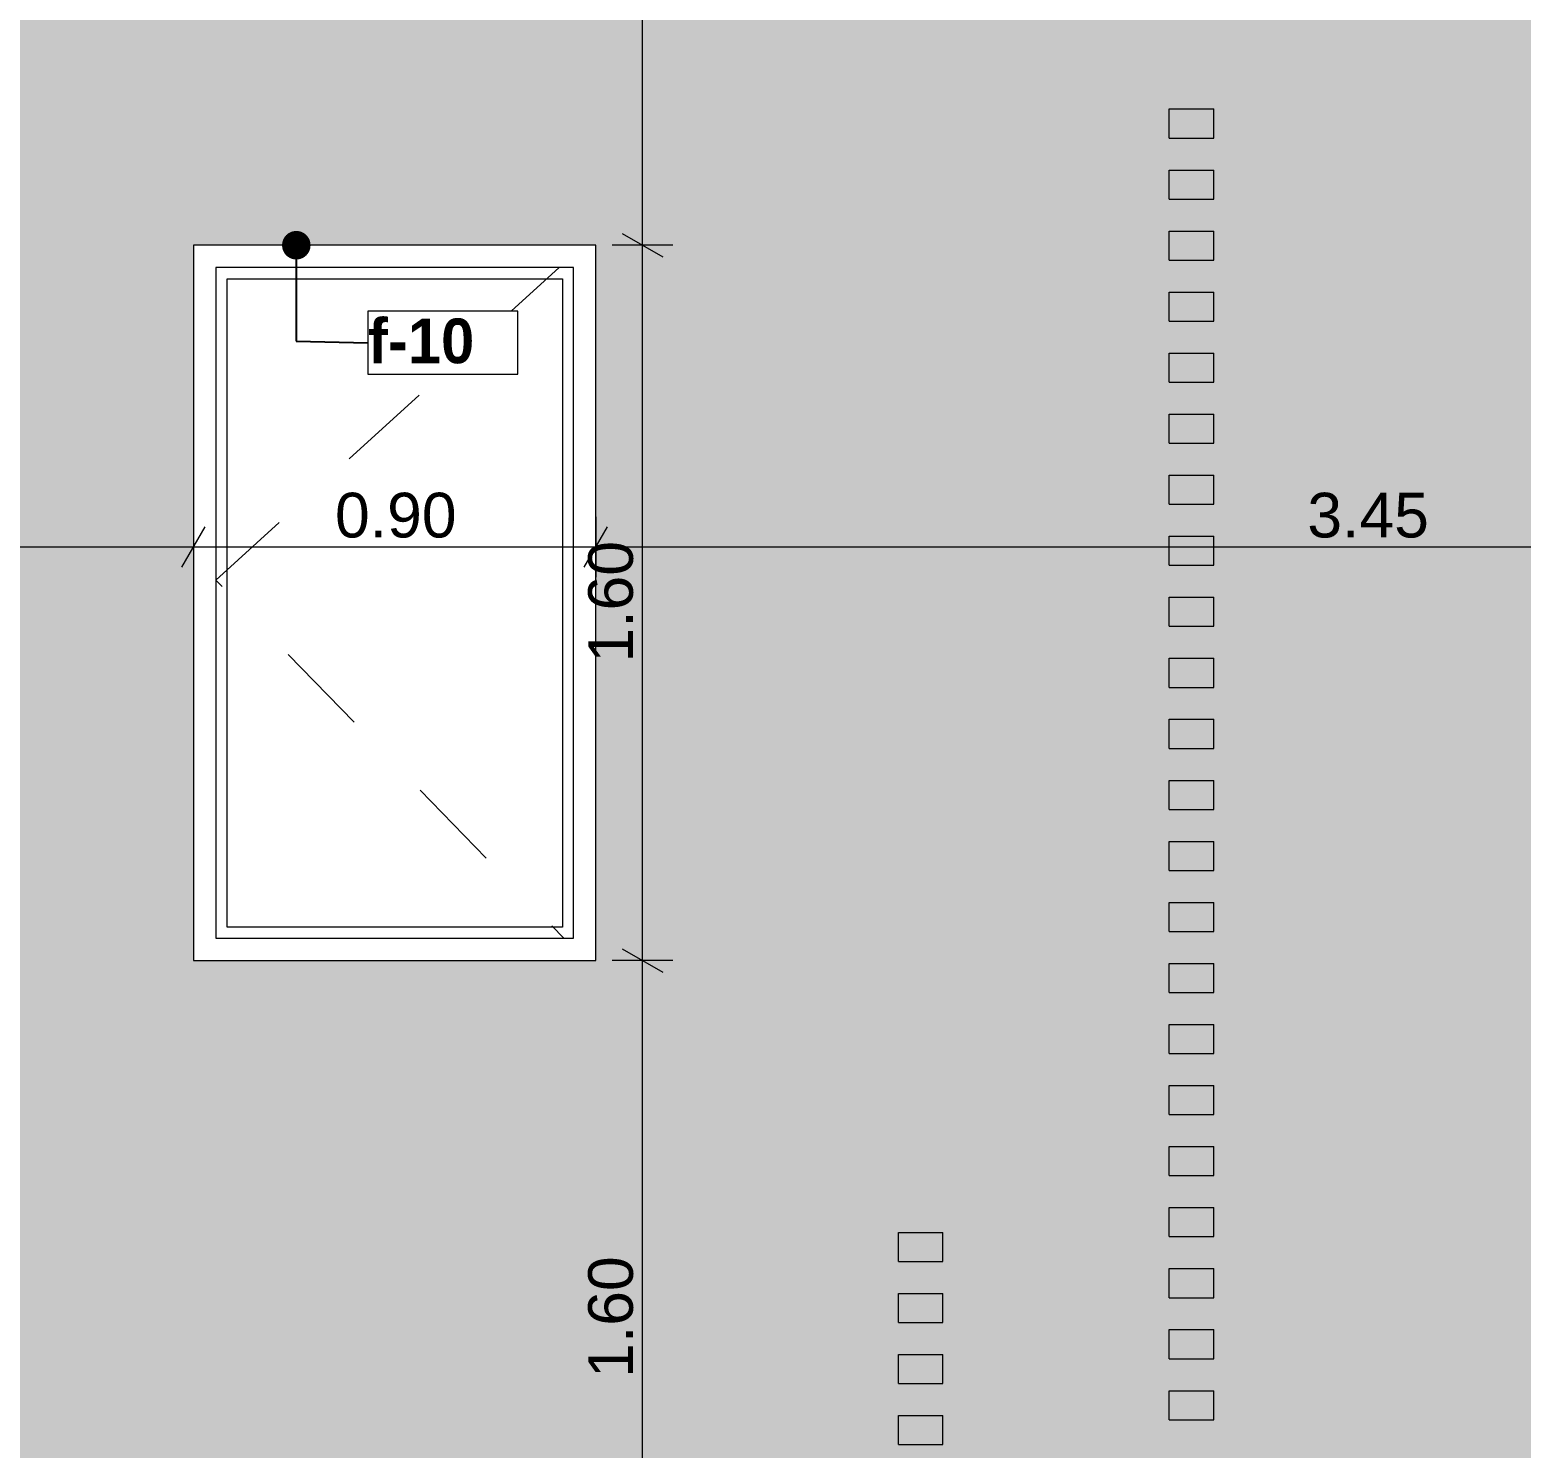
# Model space of a CAD drawing. Header units: millimetres. Extents: x 475206255 to 476720147, y 4620882299 to 4621447368.
# Drawn here: x 475427976 to 475431311, y 4621089916 to 4621093089 of the extents above; entities that cross this region are included whole.
import ezdxf

# ---------------------------------------------------------------- set-up
doc = ezdxf.new("R2010")
doc.units = ezdxf.units.MM
doc.header["$MEASUREMENT"] = 0
doc.set_wipeout_variables(frame=1)
doc.linetypes.add('Dashed', pattern=[423.333333, 211.666667, -211.666667])
for name, color, linetype, lineweight in [('0_Pen_No__7_Pen_No__250', 7, 'Continuous', 0), ('2D Drafting - General_Pen_No__7_Pen_No__250', 7, 'Continuous', 0), ('Dimensioning - General_Pen_No__142', 142, 'Continuous', 0), ('New_2D Drafting - General_Pen_No__30_Pen_No__9_Pen_No__9_Pen_No__7', 7, 'Continuous', 0), ('New_Annotation - Label_Pen_No__1', 1, 'Continuous', 0), ('New_Structural - Bearing_Pen_No__250', 7, 'Continuous', 0), ('Structural - Bearing_Pen_No__7_Pen_No__7_Pen_No__7', 7, 'Continuous', 0)]:
    doc.layers.add(name, color=color, linetype=linetype, lineweight=lineweight)
doc.layers.add('Dimensioning - General', color=7, linetype='Continuous')
doc.layers.add('New_2D Drafting - General_Pen_No__30_Pen_No__9_Pen_No__9_Pen_No__254', color=7, linetype='Continuous', lineweight=0, true_color=0xcccccc)
doc.styles.add('GENERATED_STYLE_2', font='arial.ttf')
doc.styles.add('GENERATED_STYLE_5', font='')
doc.styles.get('GENERATED_STYLE_5').set_extended_font_data('Avaza', bold=True)
doc.dimstyles.new('GENERATED_STYLE__1', dxfattribs={"dimtxt": 100, "dimasz": 68.640772, "dimexe": 0.18, "dimexo": 0.0625, "dimgap": 0, "dimtad": 1, "dimlfac": 0.001, "dimzin": 0, "dimdsep": 46, "dimtxsty": 'GENERATED_STYLE_2', "dimblk": 'ARROWHEAD_2', "dimblk1": 'ARROWHEAD_2', "dimblk2": 'ARROWHEAD_2', "dimcen": 0.09, "dimse1": 1, "dimse2": 1, "dimclrd": 142, "dimclre": 142, "dimclrt": 142, "dimadec": 0, "dimazin": 0, "dimtfac": 1, "dimtdec": 4, "dimtmove": 0, "dimatfit": 3, "dimfxl": 1, "dimtolj": 1, "dimtzin": 0, "dimarcsym": 0})
doc.dimstyles.new('GENERATED_STYLE__18', dxfattribs={"dimtxt": 100, "dimasz": 68.640772, "dimexe": 0.18, "dimexo": 0.0625, "dimgap": 0, "dimtad": 1, "dimtih": 1, "dimtoh": 1, "dimlfac": 0.001, "dimzin": 0, "dimdsep": 46, "dimtxsty": 'GENERATED_STYLE_2', "dimblk": 'ARROWHEAD_2', "dimblk1": 'ARROWHEAD_2', "dimblk2": 'ARROWHEAD_2', "dimcen": 0.09, "dimse1": 1, "dimse2": 1, "dimclrd": 142, "dimclre": 142, "dimclrt": 142, "dimadec": 0, "dimazin": 0, "dimtfac": 1, "dimtdec": 4, "dimtmove": 0, "dimatfit": 3, "dimfxl": 1, "dimtolj": 1, "dimtzin": 0, "dimarcsym": 0})
doc.dimstyles.new('GENERATED_STYLE__33', dxfattribs={"dimtxt": 0.18, "dimasz": 127.68, "dimexe": 0.18, "dimexo": 0.0625, "dimgap": 0, "dimtad": 0, "dimtih": 1, "dimtoh": 1, "dimdec": 4, "dimzin": 0, "dimdsep": 46, "dimcen": 0.09, "dimadec": 0, "dimazin": 0, "dimtfac": 1, "dimtdec": 4, "dimtmove": 0, "dimatfit": 3, "dimldrblk": 'ARROWHEAD_11', "dimfxl": 1, "dimtolj": 1, "dimtzin": 0, "dimarcsym": 0})

# ---------------------------------------------------------------- blocks, each defined once
blk = doc.blocks.new('*D626', base_point=(475826095.8, 4621095193.2))
at = {"layer": 'Dimensioning - General_Pen_No__142', "color": 142, "linetype": 'Continuous', "lineweight": 0, "transparency": 16777216}
for p, q in [((475429301.1, 4621091033.1), (475429391.5, 4621090981)), ((475429414, 4621091007), (475429278.6, 4621091007)), ((475429346.3, 4621089407), (475429346.3, 4621091007)), ((475429301.1, 4621089433.1), (475429391.5, 4621089381)), ((475429414, 4621089407), (475429278.6, 4621089407))]:
    blk.add_line(p, q, dxfattribs=at)
at = {"layer": 'Dimensioning - General_Pen_No__142', "color": 142, "lineweight": 0, "transparency": 16777216, "insert": (475429326.3, 4621090073.6), "char_height": 100, "attachment_point": 7, "rotation": 90, "style": 'GENERATED_STYLE_2'}
blk.add_mtext('\\A1;{\\pql;\\fArial|b0|i0|c204|p0;\\W1.000000;1.60}', dxfattribs=at)
blk = doc.blocks.new('ARROWHEAD_2')
at = {"color": 0, "linetype": 'Continuous', "lineweight": 0}
for p, q in [((-0.378, -0.655), (0.378, 0.655)), ((0, 0), (-1, 0))]:
    blk.add_line(p, q, dxfattribs=at)
blk = doc.blocks.new('*D627', base_point=(475826095.8, 4621095193.2))
at = {"layer": 'Dimensioning - General_Pen_No__142', "color": 142, "linetype": 'Continuous', "lineweight": 0, "transparency": 16777216}
for p, q in [((475429301.1, 4621092633.1), (475429391.5, 4621092581)), ((475429414, 4621092607), (475429278.6, 4621092607)), ((475429346.3, 4621091007), (475429346.3, 4621092607)), ((475429301.1, 4621091033.1), (475429391.5, 4621090981)), ((475429414, 4621091007), (475429278.6, 4621091007))]:
    blk.add_line(p, q, dxfattribs=at)
at = {"layer": 'Dimensioning - General_Pen_No__142', "color": 142, "lineweight": 0, "transparency": 16777216, "insert": (475429326.3, 4621091673.6), "char_height": 100, "attachment_point": 7, "rotation": 90, "style": 'GENERATED_STYLE_2'}
blk.add_mtext('\\A1;{\\pql;\\fArial|b0|i0|c204|p0;\\W1.000000;1.60}', dxfattribs=at)
blk = doc.blocks.new('*D628', base_point=(475826095.8, 4621095193.2))
at = {"layer": 'Dimensioning - General_Pen_No__142', "color": 142, "linetype": 'Continuous', "lineweight": 0, "transparency": 16777216}
for p, q in [((475429301.1, 4621094233.1), (475429391.5, 4621094181)), ((475429414, 4621094207), (475429278.6, 4621094207)), ((475429346.3, 4621092607), (475429346.3, 4621094207)), ((475429301.1, 4621092633.1), (475429391.5, 4621092581)), ((475429414, 4621092607), (475429278.6, 4621092607))]:
    blk.add_line(p, q, dxfattribs=at)
at = {"layer": 'Dimensioning - General_Pen_No__142', "color": 142, "lineweight": 0, "transparency": 16777216, "insert": (475429326.3, 4621093273.6), "char_height": 100, "attachment_point": 7, "rotation": 90, "style": 'GENERATED_STYLE_2'}
blk.add_mtext('\\A1;{\\pql;\\fArial|b0|i0|c204|p0;\\W1.000000;1.60}', dxfattribs=at)
blk = doc.blocks.new('ARROWHEAD_11')
at = {"color": 0, "linetype": 'Continuous', "lineweight": 0}
blk.add_line((0, 0), (-1, 0), dxfattribs=at)
at = {"color": 0, "linetype": 'Continuous', "lineweight": 0, "const_width": 0.25, "flags": 128}
blk.add_lwpolyline([(-0.125, 0, 1), (0.125, 0, 1)], format="xyb", close=True, dxfattribs=at)
blk = doc.blocks.new('*D2094', base_point=(475826095.8, 4621095193.2))
at = {"layer": 'Dimensioning - General_Pen_No__142', "color": 142, "linetype": 'Continuous', "lineweight": 0, "transparency": 16777216}
for p, q in [((475429242.1, 4621084991), (475429242.1, 4621084855.5)), ((475432841.8, 4621084991), (475432841.8, 4621084855.5)), ((475429216.1, 4621084878.1), (475429268.2, 4621084968.4)), ((475432815.7, 4621084878.1), (475432867.9, 4621084968.4)), ((475432841.8, 4621084923.2), (475429242.1, 4621084923.2))]:
    blk.add_line(p, q, dxfattribs=at)
at = {"layer": 'Dimensioning - General_Pen_No__142', "color": 142, "lineweight": 0, "transparency": 16777216, "insert": (475430908.5, 4621084943.2), "char_height": 100, "attachment_point": 7, "style": 'GENERATED_STYLE_2'}
blk.add_mtext('\\A1;{\\pql;\\fArial|b0|i0|c204|p0;\\W1.000000;3.60}', dxfattribs=at)
blk = doc.blocks.new('*D2095', base_point=(475826095.8, 4621095193.2))
at = {"layer": 'Dimensioning - General_Pen_No__142', "color": 142, "linetype": 'Continuous', "lineweight": 0, "transparency": 16777216}
for p, q in [((475428342.1, 4621084991), (475428342.1, 4621084855.5)), ((475429242.1, 4621084991), (475429242.1, 4621084855.5)), ((475428316.1, 4621084878.1), (475428368.2, 4621084968.4)), ((475429216.1, 4621084878.1), (475429268.2, 4621084968.4)), ((475429242.1, 4621084923.2), (475428342.1, 4621084923.2))]:
    blk.add_line(p, q, dxfattribs=at)
at = {"layer": 'Dimensioning - General_Pen_No__142', "color": 142, "lineweight": 0, "transparency": 16777216, "insert": (475428658.7, 4621084943.2), "char_height": 100, "attachment_point": 7, "style": 'GENERATED_STYLE_2'}
blk.add_mtext('\\A1;{\\pql;\\fArial|b0|i0|c204|p0;\\W1.000000;0.90}', dxfattribs=at)
blk = doc.blocks.new('*D2096', base_point=(475826095.8, 4621095193.2))
at = {"layer": 'Dimensioning - General_Pen_No__142', "color": 142, "linetype": 'Continuous', "lineweight": 0, "transparency": 16777216}
for p, q in [((475424371.4, 4621084991), (475424371.4, 4621084855.5)), ((475428342.1, 4621084991), (475428342.1, 4621084855.5)), ((475424397.4, 4621084968.4), (475424345.3, 4621084878.1)), ((475428316.1, 4621084878.1), (475428368.2, 4621084968.4)), ((475424371.4, 4621084923.2), (475424327.2, 4621084923.2)), ((475428342.1, 4621084923.2), (475424371.4, 4621084923.2))]:
    blk.add_line(p, q, dxfattribs=at)
at = {"layer": 'Dimensioning - General_Pen_No__142', "color": 142, "lineweight": 0, "transparency": 16777216, "insert": (475426223.3, 4621084943.2), "char_height": 100, "attachment_point": 7, "style": 'GENERATED_STYLE_2'}
blk.add_mtext('\\A1;{\\pql;\\fArial|b0|i0|c204|p0;\\W1.000000;3.97}', dxfattribs=at)
blk = doc.blocks.new('*D2116', base_point=(475826095.8, 4621095193.2))
at = {"layer": 'Dimensioning - General_Pen_No__142', "color": 142, "linetype": 'Continuous', "lineweight": 0, "transparency": 16777216}
for p, q in [((475424003.7, 4621090047), (475423868.2, 4621090047)), ((475423890.8, 4621090073.1), (475423981.1, 4621090021)), ((475423935.9, 4621089827), (475423935.9, 4621090047)), ((475423890.8, 4621089853.1), (475423981.1, 4621089801)), ((475424003.7, 4621089827), (475423868.2, 4621089827))]:
    blk.add_line(p, q, dxfattribs=at)
blk = doc.blocks.new('*D2117', base_point=(475826095.8, 4621095193.2))
at = {"layer": 'Dimensioning - General_Pen_No__142', "color": 142, "linetype": 'Continuous', "lineweight": 0, "transparency": 16777216}
for p, q in [((475424003.7, 4621091147.1), (475423868.2, 4621091147.1)), ((475423890.8, 4621091173.1), (475423981.1, 4621091121)), ((475423935.9, 4621090047), (475423935.9, 4621091147.1)), ((475424003.7, 4621090047), (475423868.2, 4621090047)), ((475423890.8, 4621090073.1), (475423981.1, 4621090021))]:
    blk.add_line(p, q, dxfattribs=at)
at = {"layer": 'Dimensioning - General_Pen_No__142', "color": 142, "lineweight": 0, "transparency": 16777216, "char_height": 100, "attachment_point": 7, "rotation": 90, "style": 'GENERATED_STYLE_2'}
for s, insert in [('\\A1;{\\pql;\\fArial|b0|i0|c204|p0;\\W1.000000;1.10}', (475423915.9, 4621090463.6)), ('\\A1;{\\pql;\\fArial|b0|i0|c204|p0;\\W1.000000;0.22}', (475423915.9, 4621090073.2))]:
    blk.add_mtext(s, dxfattribs=dict(at, insert=insert))
blk = doc.blocks.new('*D2118', base_point=(475826095.8, 4621095193.2))
at = {"layer": 'Dimensioning - General_Pen_No__142', "color": 142, "linetype": 'Continuous', "lineweight": 0, "transparency": 16777216}
for p, q in [((475423890.8, 4621092833.1), (475423981.1, 4621092781)), ((475424003.7, 4621092807.1), (475423868.2, 4621092807.1)), ((475423935.9, 4621091147.1), (475423935.9, 4621092807.1)), ((475424003.7, 4621091147.1), (475423868.2, 4621091147.1)), ((475423890.8, 4621091173.1), (475423981.1, 4621091121))]:
    blk.add_line(p, q, dxfattribs=at)
at = {"layer": 'Dimensioning - General_Pen_No__142', "color": 142, "lineweight": 0, "transparency": 16777216, "char_height": 100, "attachment_point": 7, "rotation": 90, "style": 'GENERATED_STYLE_2'}
for s, insert in [('\\A1;{\\pql;\\fArial|b0|i0|c204|p0;\\W1.000000;0.22}', (475423915.9, 4621092514)), ('\\A1;{\\pql;\\fArial|b0|i0|c204|p0;\\W1.000000;1.66}', (475423915.9, 4621091843.6))]:
    blk.add_mtext(s, dxfattribs=dict(at, insert=insert))
blk = doc.blocks.new('*D2119', base_point=(475826095.8, 4621095193.2))
at = {"layer": 'Dimensioning - General_Pen_No__142', "color": 142, "linetype": 'Continuous', "lineweight": 0, "transparency": 16777216}
for p, q in [((475423890.8, 4621093053.1), (475423981.1, 4621093001)), ((475424003.7, 4621093027), (475423868.2, 4621093027)), ((475423935.9, 4621092807.1), (475423935.9, 4621093027)), ((475423890.8, 4621092833.1), (475423981.1, 4621092781)), ((475424003.7, 4621092807.1), (475423868.2, 4621092807.1))]:
    blk.add_line(p, q, dxfattribs=at)
blk = doc.blocks.new('*D2120', base_point=(475826095.8, 4621095193.2))
at = {"layer": 'Dimensioning - General_Pen_No__142', "color": 142, "linetype": 'Continuous', "lineweight": 0, "transparency": 16777216}
for p, q in [((475423890.8, 4621094373.1), (475423981.1, 4621094321)), ((475424003.7, 4621094347.1), (475423868.2, 4621094347.1)), ((475423935.9, 4621093027), (475423935.9, 4621094347.1)), ((475423890.8, 4621093053.1), (475423981.1, 4621093001)), ((475424003.7, 4621093027), (475423868.2, 4621093027))]:
    blk.add_line(p, q, dxfattribs=at)
at = {"layer": 'Dimensioning - General_Pen_No__142', "color": 142, "lineweight": 0, "transparency": 16777216, "insert": (475423915.9, 4621093553.6), "char_height": 100, "attachment_point": 7, "rotation": 90, "style": 'GENERATED_STYLE_2'}
blk.add_mtext('\\A1;{\\pql;\\fArial|b0|i0|c204|p0;\\W1.000000;1.32}', dxfattribs=at)
blk = doc.blocks.new('*D2252', base_point=(475826095.8, 4621095193.2))
at = {"layer": 'Dimensioning - General_Pen_No__142', "color": 142, "linetype": 'Continuous', "lineweight": 0, "transparency": 16777216}
for p, q in [((475429242.1, 4621091999.6), (475429242.1, 4621091864.2)), ((475432691.2, 4621091999.6), (475432691.2, 4621091864.2)), ((475429216.1, 4621091886.8), (475429268.2, 4621091977.1)), ((475432665.1, 4621091886.8), (475432717.3, 4621091977.1)), ((475432691.2, 4621091931.9), (475429242.1, 4621091931.9))]:
    blk.add_line(p, q, dxfattribs=at)
at = {"layer": 'Dimensioning - General_Pen_No__142', "color": 142, "lineweight": 0, "transparency": 16777216, "insert": (475430833.2, 4621091951.9), "char_height": 100, "attachment_point": 7, "style": 'GENERATED_STYLE_2'}
blk.add_mtext('\\A1;{\\pql;\\fArial|b0|i0|c204|p0;\\W1.000000;3.45}', dxfattribs=at)
blk = doc.blocks.new('*D2253', base_point=(475826095.8, 4621095193.2))
at = {"layer": 'Dimensioning - General_Pen_No__142', "color": 142, "linetype": 'Continuous', "lineweight": 0, "transparency": 16777216}
for p, q in [((475428342.1, 4621091999.6), (475428342.1, 4621091864.2)), ((475429242.1, 4621091999.6), (475429242.1, 4621091864.2)), ((475428316.1, 4621091886.8), (475428368.2, 4621091977.1)), ((475429216.1, 4621091886.8), (475429268.2, 4621091977.1)), ((475429242.1, 4621091931.9), (475428342.1, 4621091931.9))]:
    blk.add_line(p, q, dxfattribs=at)
at = {"layer": 'Dimensioning - General_Pen_No__142', "color": 142, "lineweight": 0, "transparency": 16777216, "insert": (475428658.7, 4621091951.9), "char_height": 100, "attachment_point": 7, "style": 'GENERATED_STYLE_2'}
blk.add_mtext('\\A1;{\\pql;\\fArial|b0|i0|c204|p0;\\W1.000000;0.90}', dxfattribs=at)
blk = doc.blocks.new('*D2254', base_point=(475826095.8, 4621095193.2))
at = {"layer": 'Dimensioning - General_Pen_No__142', "color": 142, "linetype": 'Continuous', "lineweight": 0, "transparency": 16777216}
for p, q in [((475424371.4, 4621091999.6), (475424371.4, 4621091864.2)), ((475428342.1, 4621091999.6), (475428342.1, 4621091864.2)), ((475424345.3, 4621091886.8), (475424397.4, 4621091977.1)), ((475428316.1, 4621091886.8), (475428368.2, 4621091977.1)), ((475428342.1, 4621091931.9), (475424371.4, 4621091931.9))]:
    blk.add_line(p, q, dxfattribs=at)
at = {"layer": 'Dimensioning - General_Pen_No__142', "color": 142, "lineweight": 0, "transparency": 16777216, "insert": (475426223.3, 4621091951.9), "char_height": 100, "attachment_point": 7, "style": 'GENERATED_STYLE_2'}
blk.add_mtext('\\A1;{\\pql;\\fArial|b0|i0|c204|p0;\\W1.000000;3.97}', dxfattribs=at)

msp = doc.modelspace()

# ---------------------------------------------------------------- hatches: boundary and pattern name
at = {"layer": 'New_2D Drafting - General_Pen_No__30_Pen_No__9_Pen_No__9_Pen_No__254', "linetype": 'Continuous', "lineweight": 0, "true_color": 0xcccccc}
h = msp.add_hatch(dxfattribs=at)
h.set_pattern_fill('BRICK___RUNNING_BOND', color=254, style=0, pattern_type=2)
h.set_pattern_definition([(0, (475432041.68, 4621091916.26), (0, 66.64), []), (90, (475432041.68, 4621091916.26), (-244.8, 0), [66.64, -66.64]), (90, (475432164.08, 4621091982.9), (-244.8, 0), [66.64, -66.64])])
h.paths.add_polyline_path([(475424371.373, 4621096906.641), (475439711.81, 4621096906.638), (475439711.82, 4621083607.048), (475424371.373, 4621083607.048)])
h.paths.add_polyline_path([(475429041.371, 4621086207.044), (475430641.371, 4621086207.044), (475430641.371, 4621084607.044), (475429041.371, 4621084607.044)], flags=0)
h.paths.add_polyline_path([(475428342.137, 4621092607.044), (475428342.137, 4621091007.044), (475429242.137, 4621091007.044), (475429242.137, 4621092607.044)], flags=0)
h.paths.add_polyline_path([(475428342.137, 4621094207.044), (475428342.137, 4621095807.045), (475429242.137, 4621095807.045), (475429242.137, 4621094207.044)], flags=0)
h.paths.add_polyline_path([(475428342.137, 4621089407.044), (475428342.137, 4621087807.044), (475429242.137, 4621087807.044), (475429242.137, 4621089407.044)], flags=0)
h.paths.add_polyline_path([(475435231.675, 4621093027.05), (475435231.675, 4621090047.084), (475433591.204, 4621090047.084), (475433591.204, 4621090607.044), (475434991.204, 4621090607.044), (475434991.204, 4621092607.044), (475432691.204, 4621092607.044), (475432691.204, 4621090047.084), (475431441.676, 4621090047.084), (475431441.676, 4621089827.05), (475435231.675, 4621089827.05), (475435231.675, 4621086847.05), (475433591.204, 4621086847.05), (475433591.204, 4621087407.044), (475434991.204, 4621087407.044), (475434991.204, 4621089407.044), (475433591.204, 4621089407.044), (475432691.204, 4621089407.044), (475432691.204, 4621086847.05), (475431441.676, 4621086847.05), (475431441.676, 4621086627.05), (475436041.675, 4621086627.05), (475436041.675, 4621086847.05), (475436041.675, 4621089827.05), (475436041.675, 4621090047.084), (475436041.675, 4621096447.05), (475435231.675, 4621096447.05), (475431441.676, 4621096447.05), (475431441.676, 4621096227.05), (475435231.675, 4621096227.05), (475435231.675, 4621093247.084), (475433591.204, 4621093247.084), (475433591.204, 4621093807.044), (475434991.204, 4621093807.044), (475434991.204, 4621095807.044), (475432691.204, 4621095807.044), (475432691.204, 4621093807.044), (475432691.204, 4621093247.084), (475431441.676, 4621093247.084), (475431441.676, 4621093027.05)], flags=0)
h.paths.add_polyline_path([(475434441.816, 4621084607.045), (475434441.816, 4621086207.044), (475432841.816, 4621086207.044), (475432841.816, 4621084607.045)], flags=0)

# ---------------------------------------------------------------- linework, layer by layer
at = {"layer": '0_Pen_No__7_Pen_No__250', "color": 7, "linetype": 'Continuous', "lineweight": 0, "flags": 128}
msp.add_lwpolyline([(475429242.137, 4621092607.044), (475428342.137, 4621092607.044), (475428342.137, 4621091007.044), (475429242.137, 4621091007.044)], close=True, dxfattribs=at)
at = {"layer": '2D Drafting - General_Pen_No__7_Pen_No__250', "color": 7, "linetype": 'Dashed', "lineweight": 0, "flags": 128}
msp.add_lwpolyline([(475429159.963, 4621092557.044), (475428392.343, 4621091857.823), (475429170.686, 4621091057.044)], dxfattribs=at)
at = {"layer": 'New_2D Drafting - General_Pen_No__30_Pen_No__9_Pen_No__9_Pen_No__7', "color": 7, "linetype": 'Continuous', "lineweight": 0, "flags": 128}
msp.add_lwpolyline([(475428342.137, 4621092607.044), (475428342.137, 4621091007.044), (475429242.137, 4621091007.044), (475429242.137, 4621092607.044)], close=True, dxfattribs=at)
at = {"layer": 'New_Structural - Bearing_Pen_No__250', "color": 7, "linetype": 'Continuous', "lineweight": 0}
for p, q in [((475430524.443, 4621092911.752), (475430624.115, 4621092911.752)), ((475430524.443, 4621092846.752), (475430524.443, 4621092911.752)), ((475430624.115, 4621092846.752), (475430624.115, 4621092911.752)), ((475430524.443, 4621092846.752), (475430624.115, 4621092846.752)), ((475430524.443, 4621092775.234), (475430624.115, 4621092775.234)), ((475430524.443, 4621092710.234), (475430524.443, 4621092775.234)), ((475430624.115, 4621092710.234), (475430624.115, 4621092775.234)), ((475430524.443, 4621092710.234), (475430624.115, 4621092710.234)), ((475430524.443, 4621092638.717), (475430624.115, 4621092638.717)), ((475430524.443, 4621092573.717), (475430524.443, 4621092638.717)), ((475430624.115, 4621092573.717), (475430624.115, 4621092638.717)), ((475430524.443, 4621092573.717), (475430624.115, 4621092573.717)), ((475430524.443, 4621092502.2), (475430624.115, 4621092502.2)), ((475430524.443, 4621092437.2), (475430524.443, 4621092502.2)), ((475430624.115, 4621092437.2), (475430624.115, 4621092502.2)), ((475430524.443, 4621092437.2), (475430624.115, 4621092437.2)), ((475430524.443, 4621092365.683), (475430624.115, 4621092365.683)), ((475430524.443, 4621092300.683), (475430524.443, 4621092365.683)), ((475430624.115, 4621092300.683), (475430624.115, 4621092365.683)), ((475430524.443, 4621092300.683), (475430624.115, 4621092300.683)), ((475430524.443, 4621092229.165), (475430624.115, 4621092229.165)), ((475430524.443, 4621092164.165), (475430524.443, 4621092229.165)), ((475430624.115, 4621092164.165), (475430624.115, 4621092229.165)), ((475430524.443, 4621092164.165), (475430624.115, 4621092164.165)), ((475430524.443, 4621092092.648), (475430624.115, 4621092092.648)), ((475430524.443, 4621092027.648), (475430524.443, 4621092092.648)), ((475430624.115, 4621092027.648), (475430624.115, 4621092092.648)), ((475430524.443, 4621092027.648), (475430624.115, 4621092027.648)), ((475430524.443, 4621091956.131), (475430624.115, 4621091956.131)), ((475430524.443, 4621091891.131), (475430524.443, 4621091956.131)), ((475430624.115, 4621091891.131), (475430624.115, 4621091956.131)), ((475430524.443, 4621091891.131), (475430624.115, 4621091891.131)), ((475430524.443, 4621091819.614), (475430624.115, 4621091819.614)), ((475430524.443, 4621091754.614), (475430524.443, 4621091819.614)), ((475430624.115, 4621091754.614), (475430624.115, 4621091819.614)), ((475430524.443, 4621091754.614), (475430624.115, 4621091754.614)), ((475430524.443, 4621091683.096), (475430624.115, 4621091683.096)), ((475430524.443, 4621091618.096), (475430524.443, 4621091683.096)), ((475430624.115, 4621091618.096), (475430624.115, 4621091683.096)), ((475430524.443, 4621091618.096), (475430624.115, 4621091618.096)), ((475430524.443, 4621091546.579), (475430624.115, 4621091546.579)), ((475430524.443, 4621091481.579), (475430524.443, 4621091546.579)), ((475430624.115, 4621091481.579), (475430624.115, 4621091546.579)), ((475430524.443, 4621091481.579), (475430624.115, 4621091481.579)), ((475430524.443, 4621091410.062), (475430624.115, 4621091410.062)), ((475430524.443, 4621091345.062), (475430524.443, 4621091410.062)), ((475430624.115, 4621091345.062), (475430624.115, 4621091410.062)), ((475430524.443, 4621091345.062), (475430624.115, 4621091345.062)), ((475430524.443, 4621091273.544), (475430624.115, 4621091273.544)), ((475430524.443, 4621091208.544), (475430524.443, 4621091273.544)), ((475430624.115, 4621091208.544), (475430624.115, 4621091273.544)), ((475430524.443, 4621091208.544), (475430624.115, 4621091208.544)), ((475430524.443, 4621091137.027), (475430624.115, 4621091137.027)), ((475430524.443, 4621091072.027), (475430524.443, 4621091137.027)), ((475430624.115, 4621091072.027), (475430624.115, 4621091137.027)), ((475430524.443, 4621091072.027), (475430624.115, 4621091072.027)), ((475430524.443, 4621091000.51), (475430624.115, 4621091000.51)), ((475430524.443, 4621090935.51), (475430524.443, 4621091000.51)), ((475430624.115, 4621090935.51), (475430624.115, 4621091000.51)), ((475430524.443, 4621090935.51), (475430624.115, 4621090935.51)), ((475430524.443, 4621090863.993), (475430624.115, 4621090863.993)), ((475430524.443, 4621090798.993), (475430524.443, 4621090863.993)), ((475430624.115, 4621090798.993), (475430624.115, 4621090863.993)), ((475430524.443, 4621090798.993), (475430624.115, 4621090798.993)), ((475430524.443, 4621090727.475), (475430624.115, 4621090727.475)), ((475430524.443, 4621090662.475), (475430524.443, 4621090727.475)), ((475430624.115, 4621090662.475), (475430624.115, 4621090727.475)), ((475430524.443, 4621090662.475), (475430624.115, 4621090662.475)), ((475430524.443, 4621090590.958), (475430624.115, 4621090590.958)), ((475430524.443, 4621090525.958), (475430524.443, 4621090590.958)), ((475430624.115, 4621090525.958), (475430624.115, 4621090590.958)), ((475430524.443, 4621090525.958), (475430624.115, 4621090525.958)), ((475430524.443, 4621090454.441), (475430624.115, 4621090454.441)), ((475430524.443, 4621090389.441), (475430524.443, 4621090454.441)), ((475430624.115, 4621090389.441), (475430624.115, 4621090454.441)), ((475429918.617, 4621090398.831), (475430018.29, 4621090398.831)), ((475429918.617, 4621090333.831), (475429918.617, 4621090398.831)), ((475430018.29, 4621090333.831), (475430018.29, 4621090398.831)), ((475430524.443, 4621090389.441), (475430624.115, 4621090389.441)), ((475429918.617, 4621090333.831), (475430018.29, 4621090333.831)), ((475430524.443, 4621090317.924), (475430624.115, 4621090317.924)), ((475430524.443, 4621090252.924), (475430524.443, 4621090317.924)), ((475430624.115, 4621090252.924), (475430624.115, 4621090317.924)), ((475429918.617, 4621090262.313), (475430018.29, 4621090262.313)), ((475429918.617, 4621090197.313), (475429918.617, 4621090262.313)), ((475430018.29, 4621090197.313), (475430018.29, 4621090262.313)), ((475430524.443, 4621090252.924), (475430624.115, 4621090252.924)), ((475429918.617, 4621090197.313), (475430018.29, 4621090197.313)), ((475430524.443, 4621090181.406), (475430624.115, 4621090181.406)), ((475430524.443, 4621090116.406), (475430524.443, 4621090181.406)), ((475430624.115, 4621090116.406), (475430624.115, 4621090181.406)), ((475429918.617, 4621090125.796), (475430018.29, 4621090125.796)), ((475429918.617, 4621090060.796), (475429918.617, 4621090125.796)), ((475430018.29, 4621090060.796), (475430018.29, 4621090125.796)), ((475430524.443, 4621090116.406), (475430624.115, 4621090116.406)), ((475429918.617, 4621090060.796), (475430018.29, 4621090060.796)), ((475430524.443, 4621090044.889), (475430624.115, 4621090044.889)), ((475430524.443, 4621089979.889), (475430524.443, 4621090044.889)), ((475430624.115, 4621089979.889), (475430624.115, 4621090044.889)), ((475429918.617, 4621089989.279), (475430018.29, 4621089989.279)), ((475429918.617, 4621089924.279), (475429918.617, 4621089989.279)), ((475430018.29, 4621089924.279), (475430018.29, 4621089989.279)), ((475430524.443, 4621089979.889), (475430624.115, 4621089979.889)), ((475429918.617, 4621089924.279), (475430018.29, 4621089924.279))]:
    msp.add_line(p, q, dxfattribs=at)
at = {"layer": 'Structural - Bearing_Pen_No__7_Pen_No__7_Pen_No__7', "color": 7, "linetype": 'Continuous', "lineweight": 0}
for p, q in [((475429191.811, 4621092557.044), (475428392.331, 4621092557.044)), ((475428392.343, 4621092557.044), (475428392.343, 4621091057.044)), ((475429191.811, 4621091057.044), (475429191.811, 4621092557.044)), ((475428417.343, 4621092532.044), (475429167.136, 4621092532.044)), ((475428417.343, 4621091082.044), (475428417.343, 4621092532.044)), ((475429167.136, 4621092532.044), (475429167.136, 4621091082.044)), ((475429167.136, 4621091082.044), (475428417.343, 4621091082.044)), ((475428392.343, 4621091057.044), (475429170.686, 4621091057.044)), ((475429170.686, 4621091057.044), (475429191.811, 4621091057.044))]:
    msp.add_line(p, q, dxfattribs=at)

# ---------------------------------------------------------------- dimensions: what is measured, and where the dimension line sits
at = {"layer": 'Dimensioning - General', "color": 142, "linetype": 'Continuous', "lineweight": 0}
for base, p1, p2, picture, middle in [((475424371.372, 4621084923.247), (475428342.136, 4621095807.044), (475424371.372, 4621096152.619), '*D2096', (475426352.752, 4621084993.247)), ((475429242.136, 4621084923.247), (475432841.815, 4621086207.044), (475429242.136, 4621095807.044), '*D2094', (475431037.973, 4621084993.247)), ((475424371.372, 4621091931.91), (475428342.136, 4621092346.587), (475424371.372, 4621092692.162), '*D2254', (475426352.752, 4621092001.91)), ((475429242.136, 4621091931.91), (475432691.202, 4621092346.587), (475429242.136, 4621092346.587), '*D2252', (475430962.667, 4621092001.91))]:
    dim = msp.add_linear_dim(base=base, p1=p1, p2=p2, angle=180, dimstyle='GENERATED_STYLE__18', dxfattribs=at)
    dim.commit()
    dim.dimension.update_dxf_attribs({"geometry": picture, "text_midpoint": middle, "dimtype": 160})
for base, p1, p2, picture, middle in [((475423935.921, 4621094347.077), (475431395.349, 4621093027.05), (475431441.674, 4621094347.077), '*D2120', (475423865.921, 4621093683.062)), ((475429346.307, 4621094207.044), (475428342.136, 4621092607.044), (475428342.136, 4621094207.044), '*D628', (475429276.307, 4621093403.042)), ((475423935.921, 4621093027.05), (475424301.68, 4621092807.057), (475431395.349, 4621093027.05), '*D2119', (475423865.921, 4621092643.493)), ((475429346.307, 4621092607.044), (475428342.136, 4621091007.044), (475428342.136, 4621092607.044), '*D627', (475429276.307, 4621091803.042)), ((475423935.921, 4621091147.077), (475431395.349, 4621090047.05), (475431441.674, 4621091147.077), '*D2117', (475423865.921, 4621090593.062)), ((475429346.307, 4621091007.044), (475428342.136, 4621089407.044), (475428342.136, 4621091007.044), '*D626', (475429276.307, 4621090203.042)), ((475423935.921, 4621090047.05), (475431395.349, 4621089827.05), (475431395.349, 4621090047.05), '*D2116', (475423865.921, 4621090202.61))]:
    dim = msp.add_linear_dim(base=base, p1=p1, p2=p2, angle=90, dimstyle='GENERATED_STYLE__1', dxfattribs=at)
    dim.commit()
    dim.dimension.update_dxf_attribs({"geometry": picture, "text_midpoint": middle, "dimtype": 160, "text_rotation": 90})

# ---------------------------------------------------------------- next in the draw order: wipeouts: each hides what was drawn before it
at = {"color": 1, "linetype": 'Continuous', "lineweight": 0, "ltscale": 23227423093.21162}
msp.add_wipeout([(475428732.414, 4621092318.264), (475429067.474, 4621092318.264), (475429067.474, 4621092459.44), (475428732.414, 4621092459.44)], dxfattribs=at).dxf.layer = 'New_Annotation - Label_Pen_No__1'

# ---------------------------------------------------------------- next in the draw order: linework, layer by layer
at = {"layer": 'New_Annotation - Label_Pen_No__1', "color": 1, "linetype": 'Continuous', "lineweight": 0, "flags": 128}
msp.add_lwpolyline([(475428732.414, 4621092318.264), (475429067.474, 4621092318.264), (475429067.474, 4621092459.44), (475428732.414, 4621092459.44), (475428732.414, 4621092318.264)], close=True, dxfattribs=at)

# ---------------------------------------------------------------- next in the draw order: texts
at = {"layer": 'New_Annotation - Label_Pen_No__1', "color": 1, "linetype": 'Continuous', "lineweight": 0, "insert": (475428732.414, 4621092392.391), "char_height": 100, "attachment_point": 4, "style": 'GENERATED_STYLE_5'}
msp.add_mtext('\\A1;{\\pql;\\fAvaza|b1|i0|c0|p0;\\W1.000000;f-\\fAvaza|b1|i0|c0|p0;\\W1.000000;10}', dxfattribs=at)

# ---------------------------------------------------------------- next in the draw order: dimensions: what is measured, and where the dimension line sits
at = {"layer": 'Dimensioning - General', "color": 142, "linetype": 'Continuous', "lineweight": 0}
for base, p1, p2, picture, middle in [((475428342.136, 4621084923.247), (475429242.136, 4621095807.044), (475428342.136, 4621095807.044), '*D2095', (475428788.134, 4621084993.247)), ((475428342.136, 4621091931.91), (475429242.136, 4621092346.587), (475428342.136, 4621092346.587), '*D2253', (475428788.134, 4621092001.91))]:
    dim = msp.add_linear_dim(base=base, p1=p1, p2=p2, angle=180, dimstyle='GENERATED_STYLE__18', dxfattribs=at)
    dim.commit()
    dim.dimension.update_dxf_attribs({"geometry": picture, "text_midpoint": middle, "dimtype": 160})
dim = msp.add_linear_dim(base=(475423935.921, 4621092807.057), p1=(475431441.674, 4621091147.077), p2=(475424301.68, 4621092807.057), angle=90, dimstyle='GENERATED_STYLE__1', dxfattribs=at)
dim.commit()
dim.dimension.update_dxf_attribs({"geometry": '*D2118', "text_midpoint": (475423865.921, 4621091973.065), "dimtype": 160, "text_rotation": 90})

# ---------------------------------------------------------------- next in the draw order: leaders
at = {"layer": 'New_Annotation - Label_Pen_No__1', "color": 1, "linetype": 'Continuous', "lineweight": 0, "annotation_type": 0, "has_hookline": 1, "hookline_direction": 0, "text_width": 358.378}
msp.add_leader([(475428572.129, 4621092607.044), (475428572.129, 4621092392.391), (475428732.414, 4621092388.852)], dimstyle='GENERATED_STYLE__33', dxfattribs=at)

doc.saveas('drawing.dxf')
